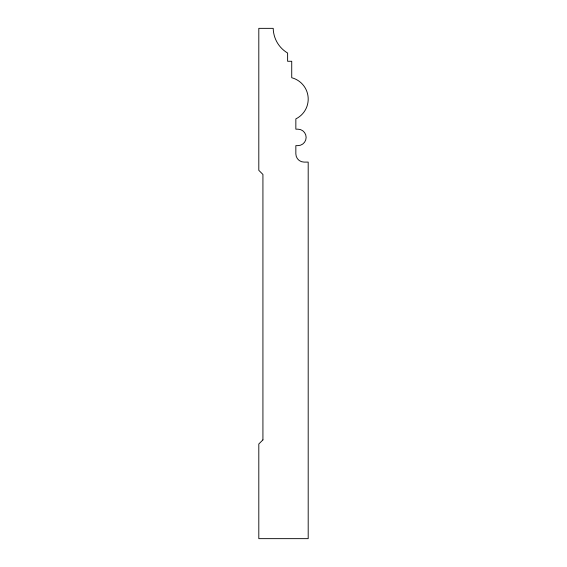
<?xml version="1.0" encoding="UTF-8"?>
<svg xmlns="http://www.w3.org/2000/svg" width="567" height="567" viewBox="0 0 567 567"><rect width="100%" height="100%" fill="white"/><g stroke="black" fill="none" stroke-linecap="round" stroke-linejoin="round"><path stroke-width="0.85" d="M262.925 439.886L258.807 443.996L258.807 538.65L308.193 538.65L308.193 162.098L304.075 162.098A8.229 8.229 0 0 1 295.846 153.87L295.846 145.634L297.902 145.634A8.229 8.229 0 0 0 306.137 137.405A8.229 8.229 0 0 0 297.902 129.177L295.846 129.177L295.846 118.886A22.056 22.056 0 0 0 291.729 77.736L291.729 61.271L287.618 61.271L287.618 53.043A29.434 29.434 0 0 1 273.209 28.35L258.807 28.35L258.807 170.327L262.925 174.445L262.925 439.886"/></g></svg>
